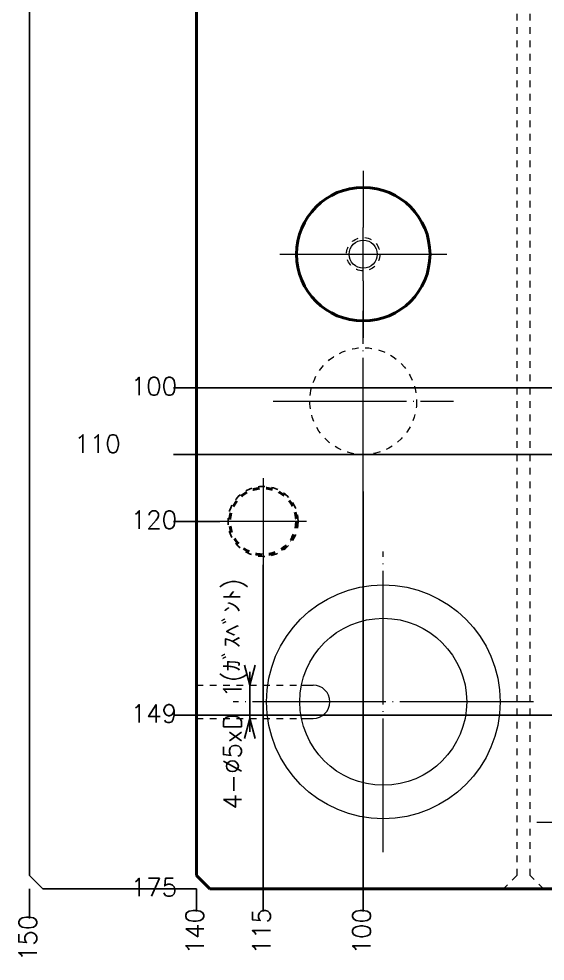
# Model space of a CAD drawing. Extents: x -178 to 604, y -587 to 345.
# Drawn here: x -151.6 to -72.8, y -185.8 to -44.8 of the extents above; entities that cross this region are included whole.
import ezdxf

# ---------------------------------------------------------------- set-up
doc = ezdxf.new("R2010")
doc.units = 0
doc.header["$MEASUREMENT"] = 0
for name, pattern in [('BORDER', [22, 20, -1, 0, -1]), ('PHANTOM', [35, 30, -1, 1, -1, 1, -1]), ('STITCH', [2, 1, -1])]:
    doc.linetypes.add(name, pattern=pattern)
for name, color, linetype in [('11', 7, 'Continuous'), ('25', 7, 'Continuous'), ('寸法線', 7, 'Continuous')]:
    doc.layers.add(name, color=color, linetype=linetype)
doc.styles.get("Standard").update_dxf_attribs({"font": 'txt', "bigfont": 'extfont'})
doc.dimstyles.new('VELDIM0', dxfattribs={"dimtxt": 2.69875, "dimasz": 3.000166, "dimexe": 0.5, "dimexo": 0.0625, "dimgap": 0.09, "dimtad": 0, "dimdec": 3, "dimdsep": 46, "dimtxsty": 'Standard', "dimcen": 0.09, "dimdle": 3, "dimadec": 0, "dimazin": 0, "dimtfac": 1, "dimtdec": 4, "dimtofl": 0, "dimtmove": 0, "dimatfit": 3, "dimfxl": 1, "dimtolj": 1, "dimtzin": 0, "dimarcsym": 0})
doc.dimstyles.new('VELDIM1', dxfattribs={"dimtxt": 2.69875, "dimasz": 3.000166, "dimexe": 0.5, "dimexo": 0.0625, "dimgap": 0.09, "dimtad": 0, "dimdec": 3, "dimdsep": 46, "dimtxsty": 'Standard', "dimcen": 0.09, "dimdle": 2, "dimadec": 0, "dimazin": 0, "dimtfac": 1, "dimtdec": 4, "dimtofl": 0, "dimtmove": 0, "dimatfit": 3, "dimfxl": 1, "dimtolj": 1, "dimtzin": 0, "dimarcsym": 0})
doc.dimstyles.new('VELDIM3', dxfattribs={"dimtxt": 2.69875, "dimasz": 3.000166, "dimexe": 1, "dimexo": 0.0625, "dimgap": 0.09, "dimtad": 0, "dimdec": 3, "dimdsep": 46, "dimtxsty": 'Standard', "dimcen": 0.09, "dimdle": 3, "dimadec": 0, "dimazin": 0, "dimtfac": 1, "dimtdec": 4, "dimtofl": 0, "dimtmove": 0, "dimatfit": 3, "dimfxl": 1, "dimtolj": 1, "dimtzin": 0, "dimarcsym": 0})

# ---------------------------------------------------------------- blocks, each defined once
blk = doc.blocks.new('CLUMP167')
at = {"layer": '25', "color": 5, "linetype": 'BORDER', "lineweight": 5}
for p, q in [((-100, -67.5), (-100, -76)), ((-112.5, -80), (-104, -80)), ((-96, -80), (-87.5, -80)), ((-100, -84), (-100, -92.5))]:
    blk.add_line(p, q, dxfattribs=at)
at = {"layer": '25', "lineweight": 40}
blk.add_circle((-100, -80), 10, dxfattribs=at)
blk = doc.blocks.new('CLUMP166')
at = {"layer": '25', "linetype": 'STITCH', "lineweight": 25}
blk.add_blockref('CLUMP167', (0, 0), dxfattribs=at)
blk = doc.blocks.new('CLUMP168')
at = {"layer": '11', "color": 5, "linetype": 'PHANTOM', "lineweight": 5}
for p, q in [((-100, -84), (-100, -76)), ((-104, -80), (-96, -80))]:
    blk.add_line(p, q, dxfattribs=at)
at = {"layer": '11', "linetype": 'STITCH', "lineweight": 13}
blk.add_circle((-100, -80), 2.5, dxfattribs=at)
at = {"layer": '11', "color": 5, "lineweight": 5}
blk.add_circle((-100, -80), 2.1, dxfattribs=at)
blk = doc.blocks.new('CLUMP206')
at = {"layer": '25', "color": 1, "linetype": 'STITCH', "lineweight": 13}
for p, q in [((-125, -144.5), (-109.25, -144.5)), ((-125, -149.5), (-109.25, -149.5))]:
    blk.add_line(p, q, dxfattribs=at)
at = {"layer": '25', "color": 1, "lineweight": 13}
for p, q in [((-109.25, -144.5), (-107.5, -144.5)), ((-109.25, -149.5), (-107.5, -149.5))]:
    blk.add_line(p, q, dxfattribs=at)
blk.add_arc((-107.5, -147), 2.5, 270, 90, dxfattribs=at)
blk = doc.blocks.new('*D405')
at = {"color": 0}
for p, q in [((-117.8, -141.5), (-117, -144.5)), ((-117, -144.5), (-116.2, -141.5)), ((-117, -144.5), (-117, -142.5)), ((-117, -144.5), (-117, -144.5)), ((-117, -149.5), (-117, -144.5)), ((-117, -144.5), (-117, -149.5)), ((-117, -144.5), (-117, -144.5)), ((-117, -149.5), (-117.8, -152.5)), ((-117, -149.5), (-117, -149.5)), ((-117, -149.5), (-117, -149.5)), ((-117, -149.5), (-117, -151.5)), ((-116.2, -152.5), (-117, -149.5))]:
    blk.add_line(p, q, dxfattribs=at)
blk.add_text('4-%%c5xD 1(ｶﾞｽﾍﾞﾝﾄ)', height=2.6987, rotation=90, dxfattribs=at).set_placement((-118.25, -163.12))
blk = doc.blocks.new('*D511')
at = {"color": 0}
for p, q in [((-108.87, -110), (-128.41, -110)), ((-87.74, -110), (-108.87, -110)), ((-66.6, -110), (-87.74, -110))]:
    blk.add_line(p, q, dxfattribs=at)
blk.add_text('110', height=2.699, dxfattribs=at).set_placement((-143.27, -109.72))
blk = doc.blocks.new('*D512')
at = {"color": 0}
for p, q in [((-108.83, -100), (-128.41, -100)), ((-87.67, -100), (-108.83, -100)), ((-66.5, -100), (-87.67, -100))]:
    blk.add_line(p, q, dxfattribs=at)
blk.add_text('100', height=2.699, dxfattribs=at).set_placement((-134.82, -101.11))
blk = doc.blocks.new('*D835')
at = {"color": 0}
for p, q in [((-125, -175), (-125, -176.67)), ((-125, -176.67), (-125, -178.33)), ((-125, -178.33), (-125, -178.41))]:
    blk.add_line(p, q, dxfattribs=at)
blk.add_text('140', height=2.699, rotation=90, dxfattribs=at).set_placement((-123.89, -184.82))
blk = doc.blocks.new('*D836')
at = {"color": 0}
for p, q in [((-150, -175), (-150, -177)), ((-150, -177), (-150, -179)), ((-150, -179), (-150, -179.41))]:
    blk.add_line(p, q, dxfattribs=at)
blk.add_text('150', height=2.699, rotation=90, dxfattribs=at).set_placement((-148.89, -185.82))
blk = doc.blocks.new('*D849')
at = {"color": 0}
for p, q in [((-115, -126.5), (-115, -144.33)), ((-115, -144.33), (-115, -162.17)), ((-115, -162.17), (-115, -178.41))]:
    blk.add_line(p, q, dxfattribs=at)
blk.add_text('115', height=2.699, rotation=90, dxfattribs=at).set_placement((-113.89, -184.82))
blk = doc.blocks.new('CLUMP469')
at = {"layer": '25', "color": 5, "linetype": 'BORDER', "lineweight": 5}
for p, q in [((-115, -113.5), (-115, -126.5)), ((-108.5, -120), (-121.5, -120))]:
    blk.add_line(p, q, dxfattribs=at)
at = {"layer": '25', "linetype": 'STITCH', "lineweight": 40}
blk.add_circle((-115, -120), 5, dxfattribs=at)
blk = doc.blocks.new('CLUMP468')
at = {"layer": '25', "color": 5, "linetype": 'BORDER', "lineweight": 5}
for p, q in [((-115, -113.5), (-115, -126.5)), ((-108.5, -120), (-121.5, -120))]:
    blk.add_line(p, q, dxfattribs=at)
at = {"layer": '25', "linetype": 'STITCH', "lineweight": 25}
blk.add_circle((-115, -120), 5.25, dxfattribs=at)
at = {"layer": '25', "linetype": 'STITCH', "lineweight": 40}
blk.add_circle((-115, -120), 5, dxfattribs=at)
at = {"layer": '25', "linetype": 'STITCH', "lineweight": 25}
blk.add_blockref('CLUMP469', (0, 0), dxfattribs=at)
blk = doc.blocks.new('*D861')
at = {"color": 0}
for p, q in [((-127.17, -120), (-128.41, -120)), ((-124.33, -120), (-127.17, -120)), ((-121.5, -120), (-124.33, -120))]:
    blk.add_line(p, q, dxfattribs=at)
blk.add_text('120', height=2.699, dxfattribs=at).set_placement((-134.82, -121.11))
blk = doc.blocks.new('*D878')
at = {"color": 0}
for p, q in [((-128.33, -175), (-128.41, -175)), ((-126.67, -175), (-128.33, -175)), ((-125, -175), (-126.67, -175))]:
    blk.add_line(p, q, dxfattribs=at)
blk.add_text('175', height=2.699, dxfattribs=at).set_placement((-134.82, -176.11))
blk = doc.blocks.new('*D879')
at = {"color": 0}
for p, q in [((-107.83, -149), (-128.41, -149)), ((-85.67, -149), (-107.83, -149)), ((-63.5, -149), (-85.67, -149))]:
    blk.add_line(p, q, dxfattribs=at)
blk.add_text('149', height=2.699, dxfattribs=at).set_placement((-134.82, -150.11))
blk = doc.blocks.new('*D881')
at = {"color": 0}
for p, q in [((-100, -115.5), (-100, -137)), ((-100, -137), (-100, -158.5)), ((-100, -158.5), (-100, -178.41))]:
    blk.add_line(p, q, dxfattribs=at)
blk.add_text('100', height=2.699, rotation=90, dxfattribs=at).set_placement((-98.89, -184.82))

msp = doc.modelspace()

# ---------------------------------------------------------------- linework, layer by layer
at = {"layer": '25', "lineweight": 25}
for p, q in [((-150, -173), (-150, 173)), ((-148, -175), (-150, -173)), ((-125, -175), (-148, -175))]:
    msp.add_line(p, q, dxfattribs=at)
at = {"layer": '25', "lineweight": 40}
for p, q in [((-125, -173), (-125, 0)), ((-123, -175), (-125, -173)), ((0, -175), (-123, -175))]:
    msp.add_line(p, q, dxfattribs=at)
at = {"layer": '25', "linetype": 'STITCH', "lineweight": 13}
for p, q in [((-77, 0), (-77, -173)), ((-75, -173), (-75, 0)), ((-77, -173), (-79, -175)), ((-73, -175), (-75, -173))]:
    msp.add_line(p, q, dxfattribs=at)
at = {"layer": '25', "color": 5, "linetype": 'BORDER', "lineweight": 5}
for p, q in [((-100, -115.5), (-100, -88.5)), ((-113.5, -102), (-86.5, -102)), ((-97, -169.5), (-97, -124.5)), ((-97, -169.5), (-97, -124.5)), ((-74.5, -147), (-119.5, -147)), ((-74, -165), (-56, -165))]:
    msp.add_line(p, q, dxfattribs=at)
at = {"layer": '25', "color": 1, "linetype": 'STITCH', "lineweight": 13}
msp.add_circle((-100, -102), 8, dxfattribs=at)
at = {"layer": '25', "color": 1, "lineweight": 13}
for radius in [17.5, 12.5]:
    msp.add_circle((-97, -147), radius, dxfattribs=at)

# ---------------------------------------------------------------- block references
at = {"layer": '11', "linetype": 'BORDER', "lineweight": 5}
msp.add_blockref('CLUMP168', (0, 0), dxfattribs=at)
at = {"layer": '25', "linetype": 'STITCH', "lineweight": 25}
for name in ['CLUMP166', 'CLUMP468']:
    msp.add_blockref(name, (0, 0), dxfattribs=at)
at = {"layer": '25', "color": 1, "linetype": 'STITCH', "lineweight": 25}
msp.add_blockref('CLUMP206', (0, 0), dxfattribs=at)

# ---------------------------------------------------------------- dimensions: what is measured, and where the dimension line sits
at = {"layer": '寸法線', "color": 1, "lineweight": 5}
dim = msp.add_ordinate_dim(feature_location=(-66.6046863561, -110), offset=(-58.3953136439, 110), dtype=0, origin=(-130, -110), dimstyle='VELDIM1', dxfattribs=at)
dim.commit()
dim.dimension.update_dxf_attribs({"geometry": '*D511', "text_midpoint": (-130, -110)})
at = {"layer": '寸法線', "color": 5, "lineweight": 5}
for feature_location, offset, origin, dimstyle, picture, middle in [((-66.5, -100), (-58.5, 100), (-130, -100), 'VELDIM1', '*D512', (-130, -100)), ((-121.5, -120), (-3.5, 120), (-130, -120), 'VELDIM1', '*D861', (-130, -120)), ((-125, -175), (0, 175), (-130, -175), 'VELDIM1', '*D878', (-130, -175)), ((-63.5, -149), (-61.5, 149), (-130, -149), 'VELDIM1', '*D879', (-130, -149)), ((-100, -115.5), (100, -59.5), (-100, -180), 'VELDIM0', '*D881', (-100, -180)), ((-115, -126.5), (115, -48.5), (-115, -180), 'VELDIM0', '*D849', (-115, -180)), ((-150, -175), (150, 0), (-150, -181), 'VELDIM3', '*D836', (-150, -181)), ((-125, -175), (140, 0), (-125, -180), 'VELDIM1', '*D835', (-125, -180))]:
    dim = msp.add_ordinate_dim(feature_location=feature_location, offset=offset, dtype=0, origin=origin, dimstyle=dimstyle, dxfattribs=at)
    dim.commit()
    dim.dimension.update_dxf_attribs({"geometry": picture, "text_midpoint": middle})
dim = msp.add_linear_dim(base=(-117, -149.5), p1=(-117, -149.5), p2=(-117, -144.5), angle=90, text='4-%%c<>xD 1(ｶﾞｽﾍﾞﾝﾄ)', dimstyle='VELDIM1', dxfattribs=at)
dim.commit()
dim.dimension.update_dxf_attribs({"geometry": '*D405', "text_midpoint": (-117, -147), "dimtype": 128})

doc.saveas('drawing.dxf')
